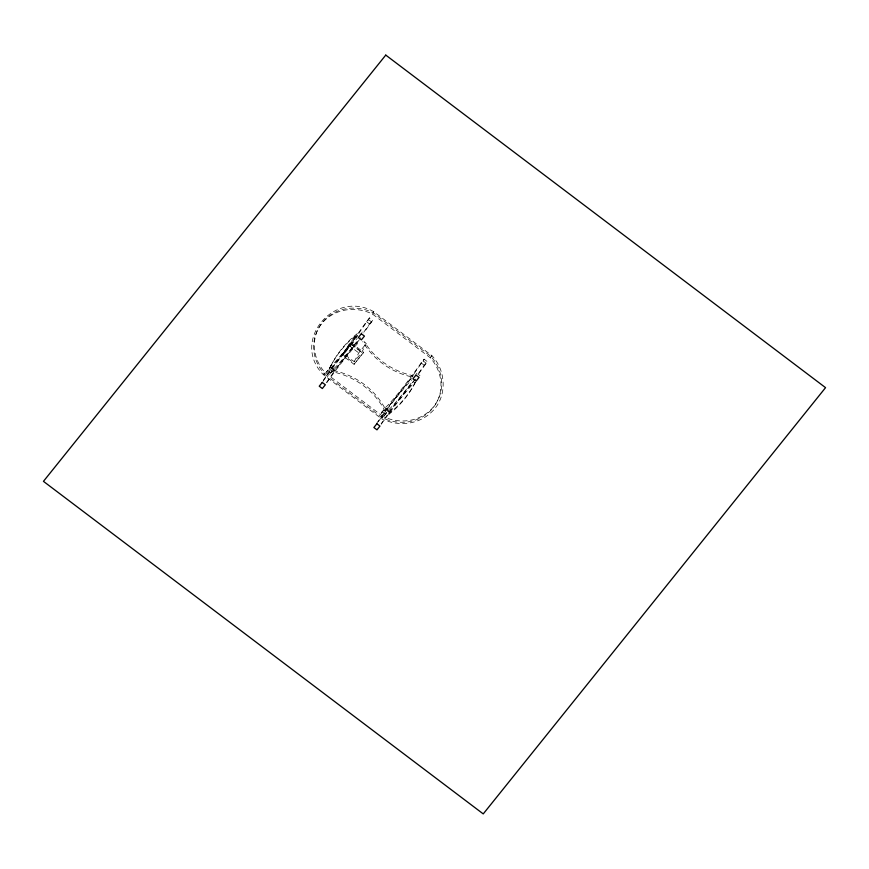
<?xml version="1.0" encoding="UTF-8"?>
<svg xmlns="http://www.w3.org/2000/svg" width="869" height="869" viewBox="0 0 869 869"><rect width="100%" height="100%" fill="white"/><g stroke="black" fill="none" stroke-linecap="round" stroke-linejoin="round"><path stroke-width="0.65" stroke-dasharray="4.34 3.26" d="M326.483 382.425A19.172 1.38 -52.9 0 0 333.305 372.356L334.293 370.411A19.172 1.38 -52.9 0 0 329.568 374.409L326.472 372.073L330.383 366.555A38.866 2.792 -52.9 0 0 366.468 321.628L369.477 317.88L372.562 320.216L371.66 321.986A19.172 1.38 -52.9 0 0 363.818 332.903M415.219 382.588A108.06 99.837 27.1 0 1 389.127 414.122L385 411.004A71.367 65.935 27.1 0 0 333.468 372.03L329.34 368.912L330.024 367.587A108.06 99.837 27.1 0 1 357.311 333.598L358.343 334.38L331.208 368.065A19.172 1.38 -52.9 0 0 326.472 372.073M330.959 365.643L331.643 364.317M329.568 374.409L333.479 368.901A38.866 2.792 -52.9 0 0 357.811 340.17M341.702 354.965L351.174 342.842L363.546 352.195L363.09 353.086L354.074 364.317L341.702 354.965L351.174 342.842M343.939 353.922L348.447 345.091L355.964 335.738L351.456 344.558L343.939 353.922L354.237 361.71L361.754 352.358L366.273 343.527L363.188 341.191M329.34 368.912A108.06 99.837 27.1 0 1 356.638 334.923L357.311 333.598M358.875 333.457A19.172 1.38 -52.9 0 1 368.575 319.651L369.477 317.88M354.237 361.71L358.756 352.89L366.273 343.527M354.074 364.317L363.546 352.195M415.241 379.058L388.921 411.71A19.172 1.38 -52.9 0 0 384.196 415.719L381.1 413.372L385.01 407.865A38.866 2.792 -52.9 0 0 421.096 362.938L424.105 359.19L427.19 361.526L426.299 363.285A19.172 1.38 -52.9 0 0 418.054 374.8M384.196 415.719L388.106 410.201A38.866 2.792 -52.9 0 0 412.438 381.48M389.127 414.122L389.801 412.797A108.06 99.837 27.1 0 0 415.48 382.078L414.806 383.403M414.263 373.529A19.172 1.38 -52.9 0 1 423.203 360.961L424.105 359.19M356.638 334.923L357.67 335.706L330.209 370.009A19.172 1.38 -52.9 0 1 322.334 381.524M382.034 417.598C380.231 420.314 387.281 420.14 388.606 421.487C394.157 423.181 400.012 423.866 405.801 423.431C415.415 422.703 424.822 418.695 431.719 411.917C447.416 397.318 446.449 370.726 431.926 355.671L373.844 311.765C334.261 288.834 290.235 341.235 323.387 374.724L381.458 418.641L382.794 416.316A42.353 39.127 27.1 0 0 433.653 406.627A42.353 39.127 27.1 0 0 430.905 356.409L373.181 312.764A42.353 39.127 27.1 0 0 322.334 322.453A42.353 39.127 27.1 0 0 325.082 372.671L323.387 374.724L324.398 373.996A42.353 39.127 27.1 0 1 321.66 323.779A42.353 39.127 27.1 0 1 372.508 314.078L430.231 357.735A42.353 39.127 27.1 0 1 432.968 407.952A42.353 39.127 27.1 0 1 382.121 417.641L324.398 373.996M372.508 314.078L373.844 311.765L373.181 312.764M363.992 331.828A38.866 2.792 -52.9 0 0 369.564 323.963L372.562 320.216M330.024 367.587L334.141 370.705L360.613 337.748M359.103 340.105L333.468 372.03L330.372 369.705M411.471 378.048L384.837 411.319A19.172 1.38 -52.9 0 1 376.961 422.834M418.619 373.138A38.866 2.792 -52.9 0 0 424.191 365.273L427.19 361.526M415.393 379.351L387.932 413.655A19.172 1.38 -52.9 0 1 381.111 423.735M430.231 357.735L431.926 355.671L430.905 356.409M368.575 319.651L371.66 321.986M423.203 360.961L426.288 363.296M366.468 321.628L369.564 323.963M421.096 362.938L424.191 365.273M417.902 374.094L419.966 375.647M350.718 343.733L363.09 353.086M351.456 344.558L361.754 352.358M348.447 345.091L358.756 352.89M342.147 354.074L354.519 363.427M330.383 366.555L333.479 368.901M385.01 407.865L388.106 410.201M331.274 367.446L334.359 369.781M385.901 408.756L388.986 411.091M389.801 412.797L385.684 409.679A71.367 65.935 27.1 0 0 334.141 370.705M327.374 370.303L330.47 372.638M382.002 411.613L385.097 413.948M325.082 372.671L382.794 416.316M362.243 332.001A19.172 1.38 -52.9 0 1 361.808 332.512M416.87 373.312A19.172 1.38 -52.9 0 1 416.436 373.822M413.394 374.952A19.172 1.38 -52.9 0 1 413.948 374.028M381.1 413.372A19.172 1.38 -52.9 0 1 385.836 409.375L385 411.004L412.971 375.69A71.367 65.935 27.1 0 1 364.122 341.474M326.853 382.621A38.866 2.792 -52.9 0 1 359.918 341.18M322.996 381.372A38.866 2.792 -52.9 0 1 357.246 338.443M410.939 376.712A71.367 65.935 27.1 0 1 362.742 341.626M378.167 421.91A38.866 2.792 -52.9 0 1 411.7 379.916M381.263 424.246A38.866 2.792 -52.9 0 1 414.795 382.251M412.525 376.494L412.297 377.016L412.971 375.69L412.525 376.494"/><path stroke-width="1.3" d="M385.76 55.095L43.45 481.35L483.24 813.905L825.55 387.65L385.76 55.095M322.258 382.447L319.249 386.194L322.334 388.53L325.343 384.782L322.258 382.447M361.341 333.772L358.332 337.52L361.428 339.855L364.437 336.107L361.341 333.772M376.885 423.757L373.876 427.505L376.972 429.84L379.97 426.092L376.885 423.757M415.969 375.082L412.96 378.819L416.055 381.165L419.064 377.418L415.969 375.082"/></g></svg>
